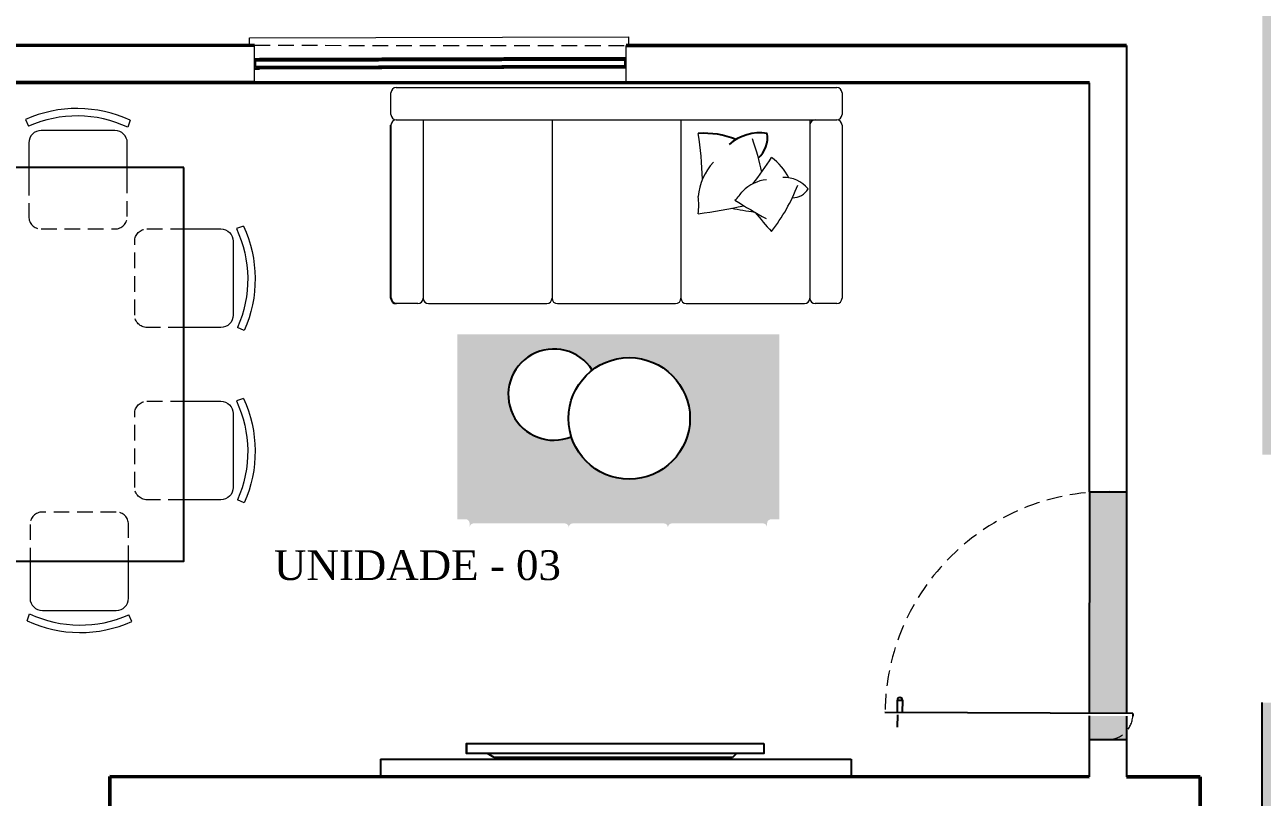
# Model space of a CAD drawing. Header units: centimetres. Extents: x -48696 to 156237, y -5617 to 29024.
# Drawn here: x -13432.3 to -12933, y 15644.8 to 15956.5 of the extents above; entities that cross this region are included whole.
import ezdxf

# ---------------------------------------------------------------- set-up
doc = ezdxf.new("R2010")
doc.units = ezdxf.units.CM
doc.linetypes.add('HIDDEN', pattern=[9.525, 6.35, -3.175])
for name, color, linetype in [('01', 1, 'Continuous'), ('ACESSORIOS', 2, 'Continuous'), ('Hachuria - Moveis', 1, 'Continuous'), ('Piso', 55, 'Continuous'), ('PN010', 1, 'Continuous'), ('Portas-Cotas', 2, 'Continuous')]:
    doc.layers.add(name, color=color, linetype=linetype)
for name, color, linetype, lineweight in [('Hachura', 1, 'Continuous', 9), ('Moveis', 1, 'Continuous', 9), ('Nível Fachada', 7, 'Continuous', 70), ('Parede Baixa', 5, 'Continuous', 50), ('Pisos Externos', 15, 'Continuous', 9), ('Portas - Janelas', 2, 'Continuous', 20), ('Projeção Janela', 15, 'HIDDEN', 9), ('Projeção Portas', 55, 'HIDDEN', 5)]:
    doc.layers.add(name, color=color, linetype=linetype, lineweight=lineweight)
doc.styles.add('Valéria', font='romantic.ttf', dxfattribs={"height": 10})

# ---------------------------------------------------------------- blocks, each defined once
blk = doc.blocks.new('cad')
at = {"layer": 'Moveis', "linetype": 'HIDDEN'}
for p, q in [((48757.25, 6115.68), (48727.25, 6115.68)), ((48722.25, 6110.68), (48722.25, 6095.68)), ((48762.25, 6095.68), (48762.25, 6110.68))]:
    blk.add_line(p, q, dxfattribs=at)
at = {"layer": 'Moveis'}
for p, q in [((48722.25, 6095.68), (48722.25, 6080.68)), ((48762.25, 6080.68), (48762.25, 6095.68)), ((48721.06, 6071.53), (48722.05, 6074.38)), ((48727.25, 6075.68), (48757.25, 6075.68)), ((48763.54, 6071.19), (48762.31, 6073.93))]:
    blk.add_line(p, q, dxfattribs=at)
at = {"layer": 'Moveis', "linetype": 'HIDDEN'}
for centre, start, end in [((48727.25, 6110.68), 90, 180), ((48757.25, 6110.68), 0, 90)]:
    blk.add_arc(centre, 5, start, end, dxfattribs=at)
at = {"layer": 'Moveis'}
for centre, radius, start, end in [((48727.25, 6080.68), 5, 180, 270), ((48757.25, 6080.68), 5, 270, 0), ((48742.67, 6118.15), 48.39, 244.7716, 293.9495), ((48742.67, 6118.15), 51.39, 245.131, 293.9609)]:
    blk.add_arc(centre, radius, start, end, dxfattribs=at)

msp = doc.modelspace()

# ---------------------------------------------------------------- hatches: boundary and pattern name
h = msp.add_hatch()
h.set_pattern_fill('GRASS2', color=74, scale=15, pattern_type=2)
h.set_pattern_definition([(360, (2776.694, 2662.583), (15, 15), [2.25, -0.45, 0.6, -0.45, 2.25, -9]), (360, (2775.944, 2663.033), (15, 15), [1.5, -1.125, 2.25, -1.125, 1.5, -7.5]), (360, (2781.194, 2669.033), (15, 15), [1.875, -0.75, 1.875, -10.5]), (360, (2773.694, 2672.033), (15, 15), [0.75, -1.5, 0.75, -12]), (90, (2775.194, 2672.033), (-15, 15), [1.35, -13.65]), (90, (2779.694, 2663.033), (-15, 15), [1.5, -13.5]), (90, (2783.444, 2669.033), (-15, 15), [1.5, -13.5]), (45, (2781.644, 2662.883), (5e-15, 15), [1.5, -19.713203]), (135, (2777.744, 2662.883), (-15, 5e-15), [1.5, -19.713203]), (63.43495, (2781.194, 2662.958), (8e-10, 15), [1.5, -32.04102]), (75.963757, (2780.4442, 2663.033), (5e-10, 15), [1.5, -60.346584]), (75.963757, (2784.1942, 2669.033), (5e-10, 15), [1.2, -60.646584]), (75.963757, (2775.4942, 2672.033), (5e-10, 15), [1.05, -60.796584]), (104.036243, (2778.9442, 2663.033), (-5e-10, 15), [1.5, -60.346584]), (104.036243, (2782.6942, 2669.033), (-5e-10, 15), [1.2, -60.646584]), (104.036243, (2774.8942, 2672.033), (-5e-10, 15), [1.05, -60.796584]), (116.56505, (2778.194, 2662.958), (-6e-09, 15), [1.5, -32.041002])])
h.paths.add_polyline_path([(-12818.16516, 15968.11147), (-12932.96994, 15968.07852), (-12932.96994, 15783.02057), (-12733.714, 15783.02057), (-12733.714, 15800.0615), (-12800.54288, 15942.35208), (-12805.06858, 15940.22652)])
h.paths.add_polyline_path([(-12733.714, 15683.02057), (-12932.96994, 15683.02057), (-12932.96994, 15293.0785), (-12495.5422, 15292.9513), (-12674.0392, 15673.00322), (-12733.714, 15673.02057)])
at = {"layer": 'Nível Fachada', "transparency": 33554687}
h = msp.add_hatch(dxfattribs=at)
h.set_pattern_fill('DSTAR', color=55, scale=6.666667, angle=270, pattern_type=2)
h.set_pattern_definition([(270, (-10336.08, 32771.3553), (6.6666667, -6.6666667), [1.2666667, -5.4]), (126.2538, (-10336.08017, 32768.822), (53.333285785, -73.333365732), [1.2400733, -122.7670933]), (341.5651, (-10337.5468, 32770.8887), (-13.33333623, 6.66665602), [1.2649133, -19.81694]), (198.4349, (-10335.1468, 32770.0887), (-13.33333623, -6.66665602), [1.2649133, -19.81694]), (55.4915, (-10337.54684, 32769.28868), (-59.999965726, -86.6666869946), [1.2944333, -128.14882]), (199.6538, (-10336.6135, 32769.622), (-73.333347571, -26.666634982), [0.9910733, -98.1160533]), (270, (-10336.08, 32769.822), (6.6666667, -6.6666667), [1, -5.6666667]), (344.0546, (-10336.0802, 32770.35535), (26.66666751, -6.66666593), [0.97068, -47.5633867]), (123.6901, (-10337.0135, 32770.0887), (6.66667556, -13.33333039), [0.96148, -23.0755267]), (56.3099, (-10336.6135, 32770.5553), (6.66667556, 13.33333039), [0.96148, -23.0755267]), (303.6901, (-10333.2802, 32766.2887), (-6.66667556, 13.33333039), [0.96148, -23.0755267]), (236.3099, (-10333.6802, 32766.7553), (-6.66667556, -13.33333039), [0.96148, -23.0755267]), (15.9454, (-10332.7468, 32766.4887), (-26.66666751, -6.66666593), [0.97068, -47.5633867]), (90, (-10332.747, 32767.022), (-6.6666667, 6.6666667), [1, -5.6666667]), (160.3462, (-10333.28017, 32767.222), (73.333347571, -26.666634982), [0.9910733, -98.1160533]), (304.5085, (-10334.2135, 32767.55535), (59.999965726, -86.6666869946), [1.2944333, -128.14882]), (161.5651, (-10331.8135, 32766.7553), (13.33333623, -6.66665602), [1.2649133, -19.81694]), (18.4349, (-10334.2135, 32765.9553), (13.33333623, 6.66665602), [1.2649133, -19.81694]), (233.7462, (-10332.74684, 32768.022), (-53.333285785, -73.333365732), [1.2400733, -122.7670933]), (90, (-10332.747, 32765.489), (-6.6666667, 6.6666667), [1.2666667, -5.4])])
edge = h.paths.add_edge_path()
edge.add_arc((-13188.36847, 15797.68816), 24.51304, 180, 540)
edge = h.paths.add_edge_path()
edge.add_arc((-13218.78648, 15807.27018), 18.38478, 392.4878794, 652.5420506)
edge.add_arc((-13188.36847, 15797.68816), 24.51304, 127.4639638, 197.5659662, ccw=False)
edge = h.paths.add_edge_path()
edge.add_arc((-13211.0888, 15753.65405), 1.66667, 450, 539.9992429)
edge.add_arc((-13214.42213, 15753.65405), 1.66667, 360.0007571, 450)
edge.add_line((-13214.42213, 15755.32072), (-13251.0888, 15755.32072))
edge.add_arc((-13251.0888, 15753.65405), 1.66667, 450, 540)
edge.add_line((-13252.75546, 15753.65405), (-13252.75546, 15755.32072))
edge.add_arc((-13254.42213, 15755.32072), 1.66667, 360, 450)
edge.add_line((-13254.42213, 15756.98739), (-13257.75546, 15756.98739))
edge.add_line((-13257.75546, 15756.98739), (-13257.75546, 15831.65405))
edge.add_line((-13257.75546, 15831.65405), (-13127.75546, 15831.65405))
edge.add_line((-13127.75546, 15831.65405), (-13127.75546, 15756.98739))
edge.add_line((-13127.75546, 15756.98739), (-13131.0888, 15756.98739))
edge.add_arc((-13131.0888, 15755.32072), 1.66667, 450, 540)
edge.add_line((-13132.75546, 15755.32072), (-13132.75546, 15753.65405))
edge.add_arc((-13134.42213, 15753.65405), 1.66667, 360, 450)
edge.add_line((-13134.42213, 15755.32072), (-13171.0888, 15755.32072))
edge.add_arc((-13171.0888, 15753.65405), 1.66667, 450, 539.9992429)
edge.add_arc((-13174.42213, 15753.65405), 1.66667, 360.0007571, 450)
edge.add_line((-13174.42213, 15755.32072), (-13211.0888, 15755.32072))
at = {"layer": 'Pisos Externos'}
h = msp.add_hatch(dxfattribs=at)
h.set_pattern_fill('AR-SAND', color=256, scale=0.05, angle=224.9227426)
h.set_pattern_definition([(262.4227426, (-7211.141, -48545.1181), (1.78464822, -1.67617538), [0, -1.9304, 0, -2.159, 0, -2.06375]), (232.4227426, (-7211.141, -48545.118), (0.93949345, -4.12493482), [0, -1.0414, 0, -1.7399, 0, -0.66675]), (192.4227426, (-7210.035, -48544.015), (-2.79527434, -2.79789497), [0, -0.635, 0, -2.286, 0, -2.9845]), (182.4227426, (-7210.035, -48544.015), (-1.91610668, -3.4851734), [0, -0.3175, 0, -1.4986, 0, -1.7145])])
h.paths.add_polyline_path([(-13002.68794, 15678.6585), (-13002.2547, 15767.8444, -0.020860547), (-12994.75327, 15768.12101), (-12987.25336, 15768.08458), (-12987.68812, 15678.58563)])
h.paths.add_polyline_path([(-13002.73895, 15668.15862), (-13002.6928, 15677.65851), (-12987.69298, 15677.58565), (-12987.72268, 15671.47134, -0.215250437), (-12995.23904, 15668.12219)])
h.paths.add_polyline_path([(-12995.23904, 15668.12219, 0.215250437), (-12987.72268, 15671.47134), (-12987.73913, 15668.08576)], flags=17)
h.paths.add_polyline_path([(-12988.44036, 15756.4332), (-12988.79506, 15683.41631), (-13019.45347, 15683.56524), (-13019.09878, 15756.58213)], flags=9)

# ---------------------------------------------------------------- linework, layer by layer
at = {"color": 5}
for p, q in [((-12987.7466, 15948.09445), (-12987.7466, 15768.08578)), ((-13002.7466, 15933.09881), (-13002.7466, 15768.09015)), ((-13002.7466, 15768.09015), (-12987.7466, 15768.08578)), ((-13002.7466, 15668.0988), (-12987.7466, 15668.09444)), ((-13002.7466, 15668.0988), (-13002.7466, 15653.0988)), ((-12988.93562, 15668.08613), (-12987.7466, 15668.08578)), ((-12987.7466, 15668.09444), (-12987.7466, 15653.09444))]:
    msp.add_line(p, q, dxfattribs=at)
for p, q in [((-12932.96994, 15358.09013), (-12932.96994, 15683.02057)), ((-13254.07367, 15666.53973), (-13254.07367, 15662.5138)), ((-13134.07367, 15666.53973), (-13134.07367, 15662.5138))]:
    msp.add_line(p, q)
at = {"layer": '01', "color": 1}
for centre, radius, start, end in [((-13158.21533, 15877.74241), 34.98737, 68.2852586, 93.7469733), ((-13135.68817, 15894.15526), 18.72871, 81.0312418, 131.413126), ((-13143.11589, 15910.80511), 10.51151, 310.5519916, 10.1360427)]:
    msp.add_arc(centre, radius, start, end, dxfattribs=at)
at = {"layer": 'ACESSORIOS'}
for p, q in [((-13288.78338, 15660.18198), (-13098.86087, 15660.18198)), ((-13288.78338, 15660.18198), (-13288.78338, 15652.69094)), ((-13098.86087, 15660.18198), (-13098.86087, 15653.12675))]:
    msp.add_line(p, q, dxfattribs=at)
at = {"layer": 'Hachura'}
for p, q in [((-13189.58549, 15942.97428), (-13191.61265, 15942.96866)), ((-13190.11126, 15942.47282), (-13191.61126, 15942.46866)), ((-13190.10294, 15939.47283), (-13190.11126, 15942.47282)), ((-13190.11026, 15942.11156), (-13339.10757, 15941.69812)), ((-13190.10471, 15940.11157), (-13339.10202, 15939.69812)), ((-13190.10294, 15939.47283), (-13191.60293, 15939.46867)), ((-13189.58566, 15938.97427), (-13191.60155, 15938.96867)), ((-13284.50978, 15920.33344), (-13284.50978, 15929.00011)), ((-13282.34311, 15931.16677), (-13104.67645, 15931.16677)), ((-13102.50978, 15929.00011), (-13102.50978, 15920.33344)), ((-13282.34311, 15918.16677), (-13104.67645, 15918.16677)), ((-13271.50978, 15918.16677), (-13271.50978, 15846.16677)), ((-13219.50978, 15918.16677), (-13219.50978, 15866.16677)), ((-13219.50978, 15918.16677), (-13219.50978, 15846.16677)), ((-13167.50978, 15918.16677), (-13167.50978, 15866.16677)), ((-13167.50978, 15918.16677), (-13167.50978, 15866.16677)), ((-13167.50978, 15918.16677), (-13167.50978, 15846.16677)), ((-13115.50978, 15918.16677), (-13115.50978, 15846.16677)), ((-13102.50978, 15916.00011), (-13102.50978, 15846.16677)), ((-13273.67645, 15844.00011), (-13282.34311, 15844.00011)), ((-13269.34311, 15844.00011), (-13221.67645, 15844.00011)), ((-13217.34311, 15844.00011), (-13169.67645, 15844.00011)), ((-13165.34311, 15844.00011), (-13117.67645, 15844.00011)), ((-13104.67645, 15844.00011), (-13113.34311, 15844.00011))]:
    msp.add_line(p, q, dxfattribs=at)
for centre, radius, start, end in [((-13282.34311, 15929.00011), 2.16667, 90, 180), ((-13104.67645, 15929.00011), 2.16667, 0, 90), ((-13282.34311, 15920.33344), 2.16667, 180, 270), ((-13282.34311, 15916.00011), 2.16667, 90, 180), ((-13113.34311, 15916.00011), 2.16667, 90, 180), ((-13104.67645, 15920.33344), 2.16667, 270, 0), ((-13104.67645, 15916.00011), 2.16667, 0, 90), ((-13310.66356, 15889.79268), 151.89223, 1.6423087, 8.6568678), ((-13240.74551, 15874.99525), 108.1053, 11.7734127, 19.1403303), ((-13221.19037, 15959.19332), 106.32456, 321.0517129, 328.066272), ((-13145.64263, 15883.35455), 24.49116, 27.6946628, 53.1563775), ((-13137.83084, 15885.43078), 22.73927, 136.7517824, 175.5570097), ((-13131.30524, 15878.15721), 15.91749, 96.1611865, 134.9664139), ((-13126.19267, 15881.81894), 13.1101, 40.440646, 90.8225301), ((-13164.73548, 15905.22908), 27.23914, 314.2982909, 324.5205174), ((-13190.76397, 15919.48302), 75.67371, 322.2002943, 338.5497344), ((-13122.55774, 15894.05241), 7.35806, 269.9613958, 329.5454469), ((-13199.2601, 15883.72566), 38.91306, 354.8888868, 5.1111132), ((-13192.4882, 16116.60977), 238.50538, 277.7072717, 282.1893439), ((-13055.06761, 16025.93774), 166.95377, 237.1166759, 242.1358372), ((-13097.66941, 16156.76277), 278.72258, 259.7821855, 261.7119503), ((-12986.37742, 16004.096), 195.10581, 219.1915897, 222.1750439), ((-13273.67645, 15846.16677), 2.16667, 270, 0), ((-13269.34311, 15846.16677), 2.16667, 180, 270), ((-13221.67645, 15846.16677), 2.16667, 270, 0), ((-13217.34311, 15846.16677), 2.16667, 180, 270), ((-13169.67645, 15846.16677), 2.16667, 270, 0), ((-13165.34311, 15846.16677), 2.16667, 180, 270), ((-13117.67645, 15846.16677), 2.16667, 270, 0), ((-13113.34311, 15846.16677), 2.16667, 180, 270), ((-13104.67645, 15846.16677), 2.16667, 270, 0)]:
    msp.add_arc(centre, radius, start, end, dxfattribs=at)
at = {"layer": 'Hachuria - Moveis'}
for p, q in [((-13339.58358, 15942.6968), (-13337.61035, 15942.70227)), ((-13339.58375, 15938.69678), (-13337.59925, 15938.70229)), ((-13339.10896, 15942.19811), (-13337.60897, 15942.20228)), ((-13339.10064, 15939.19813), (-13339.10896, 15942.19811)), ((-13339.10064, 15939.19813), (-13337.60064, 15939.20229))]:
    msp.add_line(p, q, dxfattribs=at)
at = {"layer": 'Parede Baixa'}
for p, q in [((-13526.41398, 15948.25109), (-13339.58398, 15948.19676)), ((-13189.58398, 15948.15314), (-12987.7466, 15948.09445)), ((-13526.41236, 15933.25109), (-13339.58398, 15933.19676)), ((-13526.34216, 15933.25107), (-13002.66227, 15933.09879)), ((-13189.58398, 15933.15314), (-13002.74951, 15933.09881)), ((-13397.90596, 15653.21371), (-13002.7466, 15653.0988)), ((-13397.90596, 15638.07995), (-13397.90596, 15653.21371)), ((-12987.7466, 15653.09444), (-12957.96994, 15653.08578)), ((-12957.96994, 15653.08578), (-12957.96994, 15515.59013))]:
    msp.add_line(p, q, dxfattribs=at)
at = {"layer": 'Piso'}
for p, q in [((-13189.58545, 15943.11302), (-13337.61035, 15942.70227)), ((-13189.5856, 15942.61302), (-13337.60897, 15942.20228)), ((-13190.10332, 15939.61157), (-13337.60064, 15939.20229)), ((-13189.58661, 15939.113), (-13337.59925, 15938.70229)), ((-13002.71752, 15768.09014), (-13002.74352, 15678.65877)), ((-13002.74382, 15677.65876), (-13002.7466, 15668.0988))]:
    msp.add_line(p, q, dxfattribs=at)
at = {"layer": 'PN010'}
for p, q in [((-13284.50978, 15846.16677), (-13284.50978, 15916.00011)), ((-13080.18564, 15679.03496), (-13080.16135, 15684.0349)), ((-13080.16135, 15684.0349), (-13078.16138, 15684.02519)), ((-13078.16138, 15684.02519), (-13078.18566, 15679.02525)), ((-12985.20066, 15678.57355), (-13085.18558, 15679.05925)), ((-13080.1905, 15678.03497), (-13080.21479, 15673.03503)), ((-12985.20066, 15678.57355), (-12985.20552, 15677.57356)), ((-13242.83575, 15660.85607), (-13245.55113, 15662.5138)), ((-13146.72754, 15660.85607), (-13242.83575, 15660.85607)), ((-13145.03188, 15662.5138), (-13146.72754, 15660.85607))]:
    msp.add_line(p, q, dxfattribs=at)
msp.add_lwpolyline([(-13368.04053, 15898.94857), (-13452.47386, 15898.94857), (-13452.47386, 15740.01524), (-13368.04053, 15740.01524), (-13368.04053, 15898.94857)], dxfattribs=at)
msp.add_lwpolyline([(-13134.07367, 15666.53973), (-13134.07367, 15662.5138), (-13254.07367, 15662.5138), (-13254.07367, 15666.53973)], close=True, dxfattribs=at)
msp.add_circle((-13188.36847, 15797.68816), 24.51304, dxfattribs=at)
for centre, radius, start, end in [((-13282.34311, 15846.16677), 2.16667, 180, 270), ((-13218.78648, 15807.27018), 18.38478, 32.4878794, 292.5420506), ((-13079.16136, 15684.03005), 1, 359.7216747, 179.7216747)]:
    msp.add_arc(centre, radius, start, end, dxfattribs=at)
at = {"layer": 'Portas - Janelas'}
for p, q in [((-13341.63392, 15951.19114), (-13188.58298, 15951.61583)), ((-13341.62562, 15948.19736), (-13341.63392, 15951.19114)), ((-13339.58398, 15933.19676), (-13339.57962, 15948.22212)), ((-13189.58835, 15933.1526), (-13189.58398, 15948.15314)), ((-13188.58398, 15948.15285), (-13188.58298, 15951.61583)), ((-13339.58398, 15933.22212), (-13189.58834, 15933.17769))]:
    msp.add_line(p, q, dxfattribs=at)
at = {"layer": 'Portas-Cotas'}
for p, q in [((-12987.7466, 15768.08578), (-12987.77262, 15678.5859)), ((-12987.74384, 15677.58589), (-12987.7466, 15668.08578))]:
    msp.add_line(p, q, dxfattribs=at)
at = {"layer": 'Projeção Janela'}
msp.add_line((-13339.57962, 15948.22212), (-13189.58398, 15948.15314), dxfattribs=at)
at = {"layer": 'Projeção Portas'}
for radius, start, end in [(90, 89.7216747, 179.4033632), (10, 269.7216747, 356.8556907)]:
    msp.add_arc((-12995.19046, 15678.12207), radius, start, end, dxfattribs=at)

# ---------------------------------------------------------------- block references
at = {"layer": 'Piso', "yscale": 0.9933333333333333, "zscale": 0.9933333333333333}
for p, xscale, rotation in [((35006.53137, 21949.02175), 0.9933333333333333, 180), ((-7313.00068, 64271.54546), -0.9933333333333333, 90), ((-7313.00068, 64202.01213), -0.9933333333333333, 90)]:
    msp.add_blockref('cad', p, dxfattribs=dict(at, xscale=xscale, rotation=rotation))
at = {"layer": 'Piso', "xscale": 0.9933333333333333, "yscale": 0.9933333333333333, "zscale": 0.9933333333333333}
msp.add_blockref('cad', (-61827.55409, 9684.97539), dxfattribs=at)

# ---------------------------------------------------------------- texts
at = {"layer": 'Portas-Cotas', "insert": (-13273.81157, 15744.46039), "char_height": 12, "attachment_point": 2, "style": 'Valéria'}
msp.add_mtext('{\\C12;UNIDADE - 03}', dxfattribs=at)

doc.saveas('drawing.dxf')
